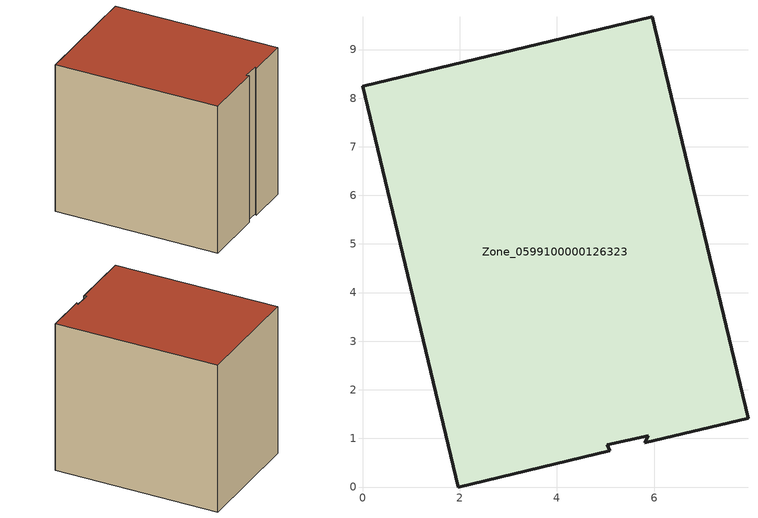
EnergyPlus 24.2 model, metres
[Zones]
Zone_0599100000126323
 floor ground (C_G): 5.08,0.74 1.97,0 0,8.24 5.96,9.67 7.93,1.42 5.81,0.92 5.88,1.05 5.04,0.88 z0
 wall outside (C_F): 5.08,0.74 5.04,0.88 5.88,1.05 5.81,0.92 7.93,1.42 5.96,9.67 0,8.24 1.97,0 5.08,0.74 z0:7.87
 roof outside (C_R): 1.97,0 5.08,0.74 5.04,0.88 5.88,1.05 5.81,0.92 7.93,1.42 5.96,9.67 0,8.24 z7.87
[BUILDING]
Pand.0599100000126323: North Axis=0; Terrain=City; Loads Convergence Tolerance Value=0.04; Temperature Convergence Tolerance Value=0.4; Solar Distribution=FullExterior; Maximum Number of Warmup Days=25; Minimum Number of Warmup Days=1
[Site:Location]
Rotterdam.The.Hague.AP_ZH_NLD Design_Conditions: Latitude=51.96; Longitude=4.45; Time Zone=1; Elevation=-4.5
[SITE:GROUNDTEMPERATURE:BUILDINGSURFACE]
18, 18, 18, 18, 18, 18, 18, 18, 18, 18, 18, 18
[MATERIAL] Thermal Absorptance=0.9; Solar Absorptance=0.7; Visible Absorptance=0.7
Name | Roughness | Thickness | Conductivity | Density | Specific Heat
G.TI.1965-1974 | MediumSmooth | 0.15 | 0.882353 | 540 | 1210
F.TI.1965-1974 | Rough | 0.3 | 0.697674 | 1920 | 840
R.TI.1965-1974 | MediumRough | 0.2 | 0.232558 | 1500 | 1000
[CONSTRUCTION]
C_G: G.TI.1965-1974
C_F: F.TI.1965-1974
C_R: R.TI.1965-1974
[ZONE]
Zone_0599100000126323: Type=1; Multiplier=1; Ceiling Height=Autocalculate; Volume=Autocalculate; Floor Area=autocalculate; Part of Total Floor Area=Yes
[ZONEINFILTRATION:DESIGNFLOWRATE]
Infil_Zone_0599100000126323: Zone or ZoneList or Space or SpaceList=Zone_0599100000126323; Schedule=AlwaysOn; Design Flow Rate Calculation Method=Flow/Area; Flow Rate per Floor Area=0.003; Constant Term Coefficient=1; Temperature Term Coefficient=0; Velocity Term Coefficient=0; Velocity Squared Term Coefficient=0
[HVACTEMPLATE:ZONE:IDEALLOADSAIRSYSTEM]
Zone_0599100000126323: Maximum Heating Supply Air Temperature=50; Minimum Cooling Supply Air Temperature=13; Maximum Heating Supply Air Humidity Ratio=0.0156; Minimum Cooling Supply Air Humidity Ratio=0.0077; Heating Limit=NoLimit; Cooling Limit=NoLimit; Dehumidification Control Type=ConstantSensibleHeatRatio; Cooling Sensible Heat Ratio=0.7; Dehumidification Setpoint=60; Humidification Control Type=None; Humidification Setpoint=30; Outdoor Air Method=None; Outdoor Air Flow Rate per Person=0.00944; Outdoor Air Flow Rate per Zone Floor Area=0; Outdoor Air Flow Rate per Zone=0; Demand Controlled Ventilation Type=None; Outdoor Air Economizer Type=NoEconomizer; Heat Recovery Type=None; Sensible Heat Recovery Effectiveness=0.7; Latent Heat Recovery Effectiveness=0.65
[ZONECONTROL:THERMOSTAT]
ThermostatControl_Zone_0599100000126323: Zone or ZoneList=Zone_0599100000126323; Control Type Schedule=DualSetpointControlType; Control 1=Thermostat_Zone_0599100000126323; Temperature Difference Between Cutout And Setpoint=0
[THERMOSTATSETPOINT:DUALSETPOINT]
Thermostat_Zone_0599100000126323: Heating Setpoint Temperature Schedule=HeatingSetpoint_Zone_0599100000126323; Cooling Setpoint Temperature Schedule=CoolingSetpoint_Zone_0599100000126323
[SCHEDULE:COMPACT]
HeatingSetpoint_Zone_0599100000126323: Through: 12/31, For: AllDays, Until: 24:00, 21
CoolingSetpoint_Zone_0599100000126323: Through: 12/31, For: AllDays, Until: 24:00, 24
DualSetpointControlType: Through: 12/31, For: AllDays, Until: 24:00, 4
AlwaysOn: Through: 12/31, For: AllDays, Until: 24:00, 1
